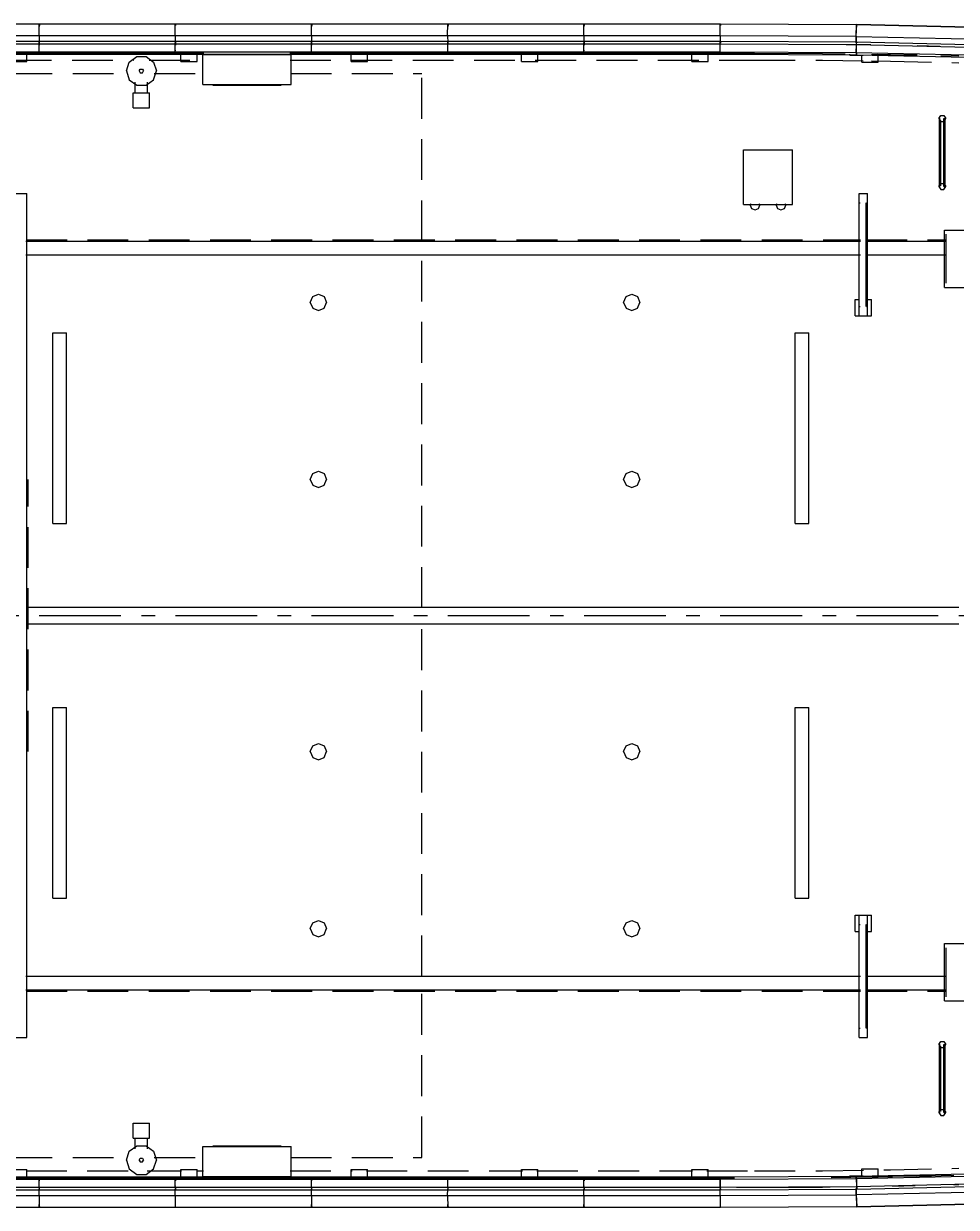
# Model space of a CAD drawing. Extents: x 5 to 836, y 5 to 589.
# Drawn here: x 268.9 to 337.3, y 268.5 to 355.5 of the extents above; entities that cross this region are included whole.
import ezdxf

# ---------------------------------------------------------------- set-up
doc = ezdxf.new("R2010")
doc.units = 0
doc.linetypes.add('CENTER', pattern=[10, 6, -1.5, 1, -1.5])
doc.linetypes.add('DASHED', pattern=[4.5, 3, -1.5])
for name, color, linetype in [('CENTRE', 4, 'CENTER'), ('DETAIL', 8, 'CONTINUOUS'), ('MARKING', 4, 'DASHED'), ('OUTLINE', 7, 'CONTINUOUS')]:
    doc.layers.add(name, color=color, linetype=linetype)

msp = doc.modelspace()

# ---------------------------------------------------------------- linework, layer by layer
at = {"layer": 'CENTRE'}
msp.add_line((30, 312), (480, 312), dxfattribs=at)
at = {"layer": 'DETAIL'}
for p, q in [((187.9, 355.47), (320.01, 355.47)), ((269.99, 354.6), (269.99, 355.47)), ((269.99, 355.47), (270, 355.27)), ((269.99, 354.6), (269.99, 355.47)), ((270, 355.33), (270.01, 355.47)), ((270.01, 355.47), (270.01, 355.33)), ((270.01, 355.47), (270.01, 355.33)), ((279.98, 354.6), (279.99, 355.47)), ((279.99, 354.6), (279.99, 355.47)), ((280.01, 355.47), (280.01, 355.33)), ((280.01, 355.47), (280.01, 355.33)), ((289.98, 354.6), (289.99, 355.47)), ((289.99, 355.47), (289.99, 355.27)), ((290.01, 355.47), (290.01, 355.33)), ((290.01, 355.33), (290.01, 355.47)), ((299.98, 354.6), (299.99, 355.47)), ((299.98, 354.6), (299.99, 355.47)), ((299.99, 355.47), (299.99, 355.27)), ((300.01, 355.47), (300.01, 355.33)), ((300.01, 355.33), (300.01, 355.47)), ((300.01, 355.47), (300.01, 355.33)), ((309.98, 354.6), (309.99, 355.47)), ((309.99, 355.47), (309.99, 355.27)), ((310.01, 355.47), (310.01, 355.33)), ((310.01, 355.33), (310.01, 355.47)), ((319.98, 354.6), (319.99, 355.47)), ((319.98, 354.6), (319.99, 355.46)), ((319.99, 355.46), (320.02, 355.47)), ((319.99, 355.46), (329.99, 355.41)), ((320.01, 355.47), (320.01, 355.33)), ((320.02, 355.47), (320.02, 355.34)), ((320.02, 355.47), (330.02, 355.42)), ((329.97, 354.53), (330.01, 355.4)), ((329.98, 354.55), (329.99, 355.41)), ((329.99, 355.41), (330.02, 355.42)), ((330.01, 355.4), (330.03, 355.43)), ((330.01, 355.4), (340.01, 355.18)), ((330.02, 355.42), (330.02, 355.35)), ((330.03, 355.36), (330.03, 355.43)), ((330.03, 355.43), (340.03, 355.2)), ((187.9, 354.6), (319.98, 354.6)), ((265.66, 353.99), (319.99, 353.99)), ((265.67, 354.18), (320, 354.18)), ((269.99, 354.6), (269.99, 354.07)), ((269.99, 354.6), (269.99, 354.07)), ((270, 354.18), (270, 354.04)), ((270, 353.99), (270, 354.18)), ((270, 354.04), (270, 354.18)), ((270, 353.41), (270, 353.99)), ((270, 353.99), (270, 353.88)), ((279.98, 354.6), (279.99, 354.07)), ((279.99, 354.6), (279.99, 354.07)), ((279.99, 353.99), (280, 354.18)), ((279.99, 353.41), (279.99, 353.99)), ((279.99, 353.99), (280, 353.88)), ((280, 354.18), (280, 354.04)), ((280, 354.04), (280, 354.18)), ((280, 354.18), (280, 354.04)), ((289.98, 354.6), (289.99, 354.07)), ((289.99, 353.99), (290, 354.18)), ((289.99, 353.99), (290, 354.18)), ((289.99, 353.41), (289.99, 353.99)), ((289.99, 353.99), (290, 353.88)), ((290, 354.18), (290, 354.04)), ((290, 354.18), (290, 354.04)), ((299.98, 354.6), (299.99, 354.07)), ((299.98, 354.6), (299.99, 354.07)), ((299.99, 353.99), (300, 354.18)), ((299.99, 353.99), (300, 354.18)), ((299.99, 353.41), (299.99, 353.99)), ((300, 354.18), (300, 354.04)), ((300, 354.04), (300, 354.18)), ((309.98, 354.6), (309.99, 354.07)), ((309.99, 353.99), (310, 354.18)), ((309.99, 353.41), (309.99, 353.99)), ((309.99, 353.99), (310, 353.88)), ((310, 354.18), (310, 354.04)), ((310, 354.04), (310, 354.18)), ((319.98, 354.6), (319.99, 354.07)), ((319.98, 354.6), (329.98, 354.55)), ((319.98, 354.6), (319.98, 354.06)), ((319.99, 353.99), (320, 354.18)), ((319.99, 353.99), (320.01, 354.18)), ((319.99, 353.41), (319.99, 353.99)), ((319.99, 353.99), (329.99, 353.94)), ((319.99, 353.4), (319.99, 353.99)), ((320, 354.18), (320.01, 354.04)), ((320.01, 354.18), (320.01, 354.04)), ((320.01, 354.18), (330.01, 354.13)), ((329.97, 354.53), (339.97, 354.31)), ((329.97, 354.07), (329.97, 354.53)), ((329.98, 354.55), (329.98, 354.08)), ((329.98, 353.35), (330, 353.93)), ((329.99, 353.94), (330.01, 354.13)), ((329.99, 353.35), (329.99, 353.94)), ((330, 353.93), (330.01, 354.13)), ((330, 353.93), (340, 353.71)), ((330.01, 354.13), (330.01, 354.06)), ((330.01, 354.06), (330.01, 354.13)), ((330.01, 354.13), (340.01, 353.91)), ((267.9, 353.3), (282.08, 353.3)), ((267.9, 353.22), (320, 353.22)), ((267.97, 353.41), (319.99, 353.41)), ((269.1, 352.7), (269.1, 353.3)), ((270, 353.41), (270, 353.52)), ((270, 353.43), (270, 353.22)), ((270, 353.41), (270, 353.22)), ((270, 353.22), (270, 353.29)), ((276.61, 352.65), (277.16, 353.05)), ((277.16, 353.05), (277.84, 353.05)), ((277.84, 353.05), (278.39, 352.65)), ((278.5, 353.25), (278.5, 353.31)), ((278.5, 353.25), (280.45, 353.25)), ((279.99, 353.41), (280, 353.52)), ((279.99, 353.41), (280, 353.22)), ((280, 353.43), (280, 353.22)), ((280, 353.22), (280, 353.29)), ((280, 353.22), (280, 353.29)), ((280.4, 352.7), (280.4, 353.3)), ((281.5, 353.25), (282.06, 353.25)), ((281.6, 352.7), (281.6, 353.3)), ((282, 353.2), (288.5, 353.2)), ((282, 351), (282, 353.2)), ((288.4, 353.3), (322.5, 353.3)), ((288.5, 351), (288.5, 353.2)), ((289.99, 353.41), (290, 353.52)), ((289.99, 353.41), (290, 353.22)), ((289.99, 353.41), (290, 353.22)), ((290, 353.22), (290, 353.29)), ((290, 353.22), (290, 353.29)), ((292.9, 352.7), (292.9, 353.3)), ((294.1, 352.7), (294.1, 353.3)), ((295.5, 353.25), (295.5, 353.31)), ((295.5, 353.25), (301.5, 353.25)), ((299.99, 353.41), (300, 353.22)), ((299.99, 353.41), (300, 353.22)), ((300, 353.43), (300, 353.22)), ((300, 353.22), (300, 353.29)), ((301.5, 353.25), (301.5, 353.31)), ((305.4, 352.7), (305.4, 353.3)), ((306.6, 352.7), (306.6, 353.3)), ((309.99, 353.41), (310, 353.52)), ((309.99, 353.41), (310, 353.22)), ((310, 353.43), (310, 353.22)), ((310, 353.22), (310, 353.29)), ((312.5, 353.25), (312.5, 353.31)), ((312.5, 353.25), (317.94, 353.25)), ((317.9, 352.7), (317.9, 353.3)), ((319.1, 352.7), (319.1, 353.3)), ((319.99, 353.41), (319.99, 353.52)), ((319.99, 353.41), (320, 353.22)), ((319.99, 353.4), (329.99, 353.35)), ((319.99, 353.4), (320, 353.23)), ((320, 353.22), (320, 353.29)), ((320, 353.23), (320, 353.29)), ((320, 353.23), (330, 353.18)), ((322.5, 353.3), (327.5, 353.28)), ((327.5, 353.28), (329.17, 353.26)), ((329.5, 353.16), (329.5, 353.22)), ((329.5, 353.16), (330.48, 353.16)), ((329.98, 353.35), (339.98, 353.13)), ((329.98, 353.35), (329.99, 353.18)), ((329.99, 353.35), (330, 353.18)), ((329.99, 353.18), (330, 353.32)), ((329.99, 353.18), (339.99, 352.96)), ((330, 353.18), (330, 353.31)), ((330.4, 352.64), (330.4, 353.17)), ((331.52, 353.16), (334.45, 353.16)), ((331.53, 353.22), (332.5, 353.21)), ((331.6, 352.64), (331.6, 353.17)), ((332.5, 353.21), (334.44, 353.17)), ((336.18, 353.13), (337.5, 353.1)), ((267.9, 352.7), (269.1, 352.7)), ((276.4, 352), (276.61, 352.65)), ((277.34, 352), (277.42, 352.14)), ((277.42, 352.14), (277.58, 352.14)), ((277.58, 352.14), (277.66, 352)), ((278.39, 352.65), (278.6, 352)), ((280.4, 352.7), (281.6, 352.7)), ((292.9, 352.7), (294.1, 352.7)), ((305.4, 352.7), (306.6, 352.7)), ((317.9, 352.7), (319.1, 352.7)), ((330.4, 352.64), (331.6, 352.64)), ((276.4, 352), (276.61, 351.35)), ((276.61, 351.35), (277.16, 350.95)), ((277.34, 352), (277.42, 351.86)), ((277.42, 351.86), (277.58, 351.86)), ((277.58, 351.86), (277.66, 352)), ((277.84, 350.95), (278.39, 351.35)), ((278.39, 351.35), (278.6, 352)), ((276.9, 350.4), (278.1, 350.4)), ((277.16, 350.95), (277.84, 350.95)), ((282, 351), (288.5, 351)), ((276.9, 349.3), (278.1, 349.3)), ((336.05, 348.5), (336.18, 348.72)), ((336.18, 348.72), (336.42, 348.72)), ((336.42, 348.72), (336.55, 348.5)), ((336.05, 348.5), (336.18, 348.28)), ((336.1, 348.5), (336.15, 348.5)), ((336.1, 343.5), (336.1, 348.5)), ((336.18, 348.28), (336.42, 348.28)), ((336.2, 343.57), (336.2, 348.36)), ((336.4, 348.5), (336.5, 348.5)), ((336.4, 343.5), (336.4, 348.5)), ((336.42, 348.28), (336.55, 348.5)), ((336.5, 343.5), (336.5, 348.5)), ((321.7, 346.2), (325.3, 346.2)), ((321.7, 342.2), (321.7, 346.2)), ((325.3, 342.2), (325.3, 346.2)), ((336.05, 343.5), (336.18, 343.72)), ((336.05, 343.5), (336.18, 343.28)), ((336.1, 343.5), (336.15, 343.5)), ((336.18, 343.72), (336.42, 343.72)), ((336.4, 343.5), (336.5, 343.5)), ((336.42, 343.72), (336.55, 343.5)), ((336.42, 343.28), (336.55, 343.5)), ((268.3, 343), (269.1, 343)), ((269.1, 281), (269.1, 343)), ((330.2, 343), (330.8, 343)), ((330.2, 334), (330.2, 343)), ((330.8, 334), (330.8, 343)), ((336.18, 343.28), (336.42, 343.28)), ((321.7, 342.2), (325.3, 342.2)), ((330.2, 342.3), (330.27, 342.3)), ((330.7, 334.7), (330.7, 342.3)), ((330.73, 342.3), (330.8, 342.3)), ((336.46, 340.3), (338.94, 340.3)), ((336.46, 336.1), (336.46, 340.3)), ((269.02, 339.5), (330.3, 339.5)), ((330.71, 339.5), (336.59, 339.5)), ((269.02, 338.5), (330.3, 338.5)), ((330.71, 338.5), (336.59, 338.5)), ((290.08, 335.42), (290.5, 335.6)), ((290.5, 335.6), (290.92, 335.42)), ((313.08, 335.42), (313.5, 335.6)), ((313.5, 335.6), (313.92, 335.42)), ((336.46, 336.1), (338.94, 336.1)), ((289.9, 335), (290.08, 335.42)), ((289.9, 335), (290.08, 334.58)), ((290.92, 335.42), (291.1, 335)), ((290.92, 334.58), (291.1, 335)), ((312.9, 335), (313.08, 335.42)), ((312.9, 335), (313.08, 334.58)), ((313.92, 335.42), (314.1, 335)), ((313.92, 334.58), (314.1, 335)), ((329.9, 335.2), (330.23, 335.2)), ((329.9, 334), (329.9, 335.2)), ((330.7, 335.2), (331.1, 335.2)), ((331.1, 334), (331.1, 335.2)), ((290.08, 334.58), (290.5, 334.4)), ((290.5, 334.4), (290.92, 334.58)), ((313.08, 334.58), (313.5, 334.4)), ((313.5, 334.4), (313.92, 334.58)), ((329.9, 334), (331.1, 334)), ((330.2, 334.7), (330.27, 334.7)), ((330.73, 334.7), (330.8, 334.7)), ((271, 332.75), (272, 332.75)), ((271, 318.75), (271, 332.75)), ((272, 318.75), (272, 332.75)), ((325.5, 332.75), (326.5, 332.75)), ((325.5, 318.75), (325.5, 332.75)), ((326.5, 318.75), (326.5, 332.75)), ((290.08, 322.42), (290.5, 322.6)), ((290.5, 322.6), (290.92, 322.42)), ((313.08, 322.42), (313.5, 322.6)), ((313.5, 322.6), (313.92, 322.42)), ((289.9, 322), (290.08, 322.42)), ((289.9, 322), (290.08, 321.58)), ((290.92, 322.42), (291.1, 322)), ((290.92, 321.58), (291.1, 322)), ((312.9, 322), (313.08, 322.42)), ((312.9, 322), (313.08, 321.58)), ((313.92, 322.42), (314.1, 322)), ((313.92, 321.58), (314.1, 322)), ((290.08, 321.58), (290.5, 321.4)), ((290.5, 321.4), (290.92, 321.58)), ((313.08, 321.58), (313.5, 321.4)), ((313.5, 321.4), (313.92, 321.58)), ((271, 318.75), (272, 318.75)), ((325.5, 318.75), (326.5, 318.75)), ((269.05, 312.6), (337.5, 312.6)), ((269.05, 311.4), (337.5, 311.4)), ((271, 291.25), (271, 305.25)), ((271, 305.25), (272, 305.25)), ((272, 291.25), (272, 305.25)), ((325.5, 291.25), (325.5, 305.25)), ((325.5, 305.25), (326.5, 305.25)), ((326.5, 291.25), (326.5, 305.25)), ((290.08, 302.42), (290.5, 302.6)), ((290.5, 302.6), (290.92, 302.42)), ((313.08, 302.42), (313.5, 302.6)), ((313.5, 302.6), (313.92, 302.42)), ((289.9, 302), (290.08, 302.42)), ((289.9, 302), (290.08, 301.58)), ((290.92, 302.42), (291.1, 302)), ((290.92, 301.58), (291.1, 302)), ((312.9, 302), (313.08, 302.42)), ((312.9, 302), (313.08, 301.58)), ((313.92, 302.42), (314.1, 302)), ((313.92, 301.58), (314.1, 302)), ((290.08, 301.58), (290.5, 301.4)), ((290.5, 301.4), (290.92, 301.58)), ((313.08, 301.58), (313.5, 301.4)), ((313.5, 301.4), (313.92, 301.58)), ((271, 291.25), (272, 291.25)), ((325.5, 291.25), (326.5, 291.25)), ((290.08, 289.42), (290.5, 289.6)), ((290.5, 289.6), (290.92, 289.42)), ((313.08, 289.42), (313.5, 289.6)), ((313.5, 289.6), (313.92, 289.42)), ((329.9, 288.8), (329.9, 290)), ((329.9, 290), (331.1, 290)), ((330.2, 281), (330.2, 290)), ((330.8, 281), (330.8, 290)), ((331.1, 288.8), (331.1, 290)), ((289.9, 289), (290.08, 289.42)), ((289.9, 289), (290.08, 288.58)), ((290.92, 289.42), (291.1, 289)), ((290.92, 288.58), (291.1, 289)), ((312.9, 289), (313.08, 289.42)), ((312.9, 289), (313.08, 288.58)), ((313.92, 289.42), (314.1, 289)), ((313.92, 288.58), (314.1, 289)), ((329.9, 288.8), (330.23, 288.8)), ((330.2, 289.3), (330.27, 289.3)), ((330.7, 281.7), (330.7, 289.3)), ((330.7, 288.8), (331.1, 288.8)), ((330.73, 289.3), (330.8, 289.3)), ((290.08, 288.58), (290.5, 288.4)), ((290.5, 288.4), (290.92, 288.58)), ((313.08, 288.58), (313.5, 288.4)), ((313.5, 288.4), (313.92, 288.58)), ((336.46, 283.7), (336.46, 287.9)), ((336.46, 287.9), (338.94, 287.9)), ((269.02, 285.5), (330.3, 285.5)), ((330.71, 285.5), (336.59, 285.5)), ((269.02, 284.5), (330.3, 284.5)), ((330.71, 284.5), (336.59, 284.5)), ((336.46, 283.7), (338.94, 283.7)), ((330.2, 281.7), (330.27, 281.7)), ((330.73, 281.7), (330.8, 281.7)), ((268.3, 281), (269.1, 281)), ((330.2, 281), (330.8, 281)), ((336.05, 280.5), (336.18, 280.72)), ((336.05, 280.5), (336.18, 280.28)), ((336.1, 275.5), (336.1, 280.5)), ((336.1, 280.5), (336.15, 280.5)), ((336.18, 280.72), (336.42, 280.72)), ((336.18, 280.28), (336.42, 280.28)), ((336.2, 275.57), (336.2, 280.36)), ((336.4, 275.5), (336.4, 280.5)), ((336.4, 280.5), (336.5, 280.5)), ((336.42, 280.72), (336.55, 280.5)), ((336.42, 280.28), (336.55, 280.5)), ((336.5, 275.5), (336.5, 280.5)), ((336.05, 275.5), (336.18, 275.72)), ((336.18, 275.72), (336.42, 275.72)), ((336.42, 275.72), (336.55, 275.5)), ((336.05, 275.5), (336.18, 275.28)), ((336.1, 275.5), (336.15, 275.5)), ((336.18, 275.28), (336.42, 275.28)), ((336.4, 275.5), (336.5, 275.5)), ((336.42, 275.28), (336.55, 275.5)), ((276.9, 274.7), (278.1, 274.7)), ((276.61, 272.65), (277.16, 273.05)), ((276.9, 273.6), (278.1, 273.6)), ((277.16, 273.05), (277.84, 273.05)), ((277.84, 273.05), (278.39, 272.65)), ((282, 270.8), (282, 273)), ((282, 273), (288.5, 273)), ((288.5, 270.8), (288.5, 273)), ((276.4, 272), (276.61, 272.65)), ((277.34, 272), (277.42, 272.14)), ((277.42, 272.14), (277.58, 272.14)), ((277.58, 272.14), (277.66, 272)), ((278.39, 272.65), (278.6, 272)), ((267.9, 271.3), (269.1, 271.3)), ((269.1, 270.7), (269.1, 271.3)), ((276.4, 272), (276.61, 271.35)), ((276.61, 271.35), (277.16, 270.95)), ((277.34, 272), (277.42, 271.86)), ((277.42, 271.86), (277.58, 271.86)), ((277.58, 271.86), (277.66, 272)), ((277.84, 270.95), (278.39, 271.35)), ((278.39, 271.35), (278.6, 272)), ((280.4, 271.3), (281.6, 271.3)), ((280.4, 270.7), (280.4, 271.3)), ((281.6, 270.7), (281.6, 271.3)), ((292.9, 271.3), (294.1, 271.3)), ((292.9, 270.7), (292.9, 271.3)), ((294.1, 270.7), (294.1, 271.3)), ((305.4, 271.3), (306.6, 271.3)), ((305.4, 270.7), (305.4, 271.3)), ((306.6, 270.7), (306.6, 271.3)), ((317.9, 271.3), (319.1, 271.3)), ((317.9, 270.7), (317.9, 271.3)), ((319.1, 270.7), (319.1, 271.3)), ((330.4, 270.76), (330.4, 271.36)), ((330.4, 271.36), (331.6, 271.36)), ((331.6, 270.76), (331.6, 271.36)), ((267.9, 270.78), (320, 270.78)), ((267.9, 270.7), (321.04, 270.7)), ((267.97, 270.59), (319.99, 270.59)), ((270, 270.78), (270, 270.64)), ((270, 270.59), (270, 270.78)), ((270, 270.64), (270, 270.78)), ((270, 270.01), (270, 270.59)), ((270, 270.59), (270, 270.48)), ((277.16, 270.95), (277.84, 270.95)), ((278.5, 270.63), (278.5, 270.75)), ((278.5, 270.75), (280.45, 270.75)), ((279.99, 270.59), (280, 270.78)), ((279.99, 270.01), (279.99, 270.59)), ((279.99, 270.59), (280, 270.48)), ((280, 270.78), (280, 270.64)), ((280, 270.64), (280, 270.78)), ((280, 270.78), (280, 270.64)), ((281.5, 270.75), (284.5, 270.75)), ((282, 270.8), (288.5, 270.8)), ((284.5, 270.63), (284.5, 270.75)), ((289.99, 270.59), (290, 270.78)), ((289.99, 270.59), (290, 270.78)), ((289.99, 270.01), (289.99, 270.59)), ((289.99, 270.59), (290, 270.48)), ((290, 270.78), (290, 270.64)), ((290, 270.78), (290, 270.64)), ((295.5, 270.63), (295.5, 270.75)), ((295.5, 270.75), (301.5, 270.75)), ((299.99, 270.59), (300, 270.78)), ((299.99, 270.59), (300, 270.78)), ((299.99, 270.01), (299.99, 270.59)), ((300, 270.78), (300, 270.64)), ((300, 270.64), (300, 270.78)), ((301.5, 270.63), (301.5, 270.75)), ((309.99, 270.59), (310, 270.78)), ((309.99, 270.01), (309.99, 270.59)), ((309.99, 270.59), (310, 270.48)), ((310, 270.78), (310, 270.64)), ((310, 270.64), (310, 270.78)), ((312.5, 270.63), (312.5, 270.75)), ((312.5, 270.75), (317.94, 270.75)), ((319.99, 270.59), (320, 270.78)), ((319.99, 270.6), (320, 270.77)), ((319.99, 270.6), (329.99, 270.65)), ((319.99, 270.6), (319.99, 270.01)), ((319.99, 270.01), (319.99, 270.59)), ((319.99, 270.59), (319.99, 270.48)), ((320, 270.77), (330, 270.82)), ((320, 270.78), (320.01, 270.64)), ((320, 270.77), (320, 270.64)), ((328.13, 270.73), (330.49, 270.76)), ((329.5, 270.78), (329.5, 270.84)), ((329.5, 270.84), (330.48, 270.84)), ((329.98, 270.65), (339.98, 270.87)), ((329.98, 270.65), (329.99, 270.82)), ((329.98, 270.65), (330, 270.07)), ((329.99, 270.82), (339.99, 271.04)), ((329.99, 270.65), (330, 270.82)), ((329.99, 270.82), (330, 270.75)), ((329.99, 270.65), (329.99, 270.06)), ((330, 270.82), (330, 270.76)), ((330.4, 270.76), (331.6, 270.76)), ((331.52, 270.84), (335.5, 270.84)), ((331.53, 270.78), (332.5, 270.79)), ((332.5, 270.79), (332.64, 270.79)), ((334.38, 270.83), (337.15, 270.89)), ((265.95, 269.82), (320, 269.82)), ((266.01, 270.01), (319.99, 270.01)), ((269.99, 269.4), (269.99, 269.87)), ((269.99, 269.4), (269.99, 269.87)), ((270, 270.01), (270, 270.12)), ((270, 270.03), (270, 269.82)), ((270, 270.01), (270, 269.82)), ((270, 269.82), (270, 269.89)), ((279.98, 269.4), (279.99, 269.87)), ((279.99, 270.01), (280, 270.12)), ((279.99, 270.01), (280, 269.82)), ((279.99, 269.4), (279.99, 269.87)), ((280, 270.03), (280, 269.82)), ((280, 269.82), (280, 269.89)), ((280, 269.82), (280, 269.89)), ((289.98, 269.4), (289.99, 269.87)), ((289.99, 270.01), (290, 270.12)), ((289.99, 270.01), (290, 269.82)), ((289.99, 270.01), (290, 269.82)), ((290, 269.82), (290, 269.89)), ((290, 269.82), (290, 269.89)), ((299.98, 269.4), (299.99, 269.87)), ((299.98, 269.4), (299.99, 269.87)), ((299.99, 270.01), (300, 269.82)), ((299.99, 270.01), (300, 269.82)), ((300, 270.03), (300, 269.82)), ((300, 269.82), (300, 269.89)), ((309.98, 269.4), (309.99, 269.87)), ((309.99, 270.01), (310, 270.12)), ((309.99, 270.01), (310, 269.82)), ((310, 270.03), (310, 269.82)), ((310, 269.82), (310, 269.89)), ((319.98, 269.4), (319.98, 269.87)), ((319.98, 269.4), (319.98, 269.87)), ((319.99, 270.01), (329.99, 270.06)), ((319.99, 270.01), (320, 269.82)), ((319.99, 270.01), (320.01, 269.82)), ((320, 269.82), (320, 269.89)), ((320.01, 269.82), (320.01, 269.89)), ((320.01, 269.82), (330.01, 269.87)), ((329.97, 269.87), (329.97, 269.47)), ((329.97, 269.47), (339.97, 269.69)), ((329.98, 269.45), (329.98, 269.92)), ((329.99, 270.06), (330.01, 269.87)), ((330, 270.07), (340, 270.29)), ((330, 270.07), (330.01, 269.87)), ((330.01, 269.87), (340.01, 270.09)), ((330.01, 269.87), (330.01, 270.01)), ((330.01, 270.01), (330.01, 269.87)), ((265.93, 269.4), (319.98, 269.4)), ((269.99, 269.4), (269.99, 268.53)), ((269.99, 269.4), (269.99, 268.53)), ((269.99, 268.53), (270, 268.73)), ((279.98, 269.4), (279.99, 268.53)), ((279.99, 269.4), (279.99, 268.53)), ((289.98, 269.4), (289.99, 268.53)), ((289.99, 268.53), (289.99, 268.73)), ((299.98, 269.4), (299.99, 268.53)), ((299.98, 269.4), (299.99, 268.53)), ((299.99, 268.53), (299.99, 268.73)), ((309.98, 269.4), (309.99, 268.53)), ((309.99, 268.53), (309.99, 268.73)), ((319.98, 269.4), (329.98, 269.45)), ((319.98, 269.4), (319.99, 268.53)), ((319.98, 269.4), (319.99, 268.54)), ((329.97, 269.47), (330.01, 268.6)), ((329.98, 269.45), (329.99, 268.59)), ((330.01, 268.6), (340.01, 268.82)), ((330.02, 268.58), (330.02, 268.71)), ((330.03, 268.57), (340.03, 268.8)), ((330.03, 268.71), (330.03, 268.57)), ((187.9, 268.53), (320.01, 268.53)), ((270.01, 268.53), (270.01, 268.6)), ((270.01, 268.6), (270.01, 268.53)), ((270.01, 268.53), (270.01, 268.6)), ((280.01, 268.53), (280.01, 268.6)), ((280.01, 268.53), (280.01, 268.6)), ((290.01, 268.53), (290.01, 268.6)), ((290.01, 268.6), (290.01, 268.53)), ((300.01, 268.53), (300.01, 268.6)), ((300.01, 268.6), (300.01, 268.53)), ((300.01, 268.53), (300.01, 268.6)), ((310.01, 268.53), (310.01, 268.6)), ((310.01, 268.6), (310.01, 268.53)), ((319.99, 268.54), (329.99, 268.59)), ((319.99, 268.54), (320.02, 268.53)), ((320.01, 268.53), (320.01, 268.6)), ((320.02, 268.53), (320.02, 268.6)), ((320.02, 268.53), (330.02, 268.58)), ((329.99, 268.59), (330.02, 268.58)), ((330.01, 268.6), (330.03, 268.57))]:
    msp.add_line(p, q, dxfattribs=at)
at = {"layer": 'MARKING'}
for p, q in [((267.91, 352.8), (276.94, 352.8)), ((278.06, 352.8), (282.05, 352.8)), ((288.42, 352.8), (322.5, 352.8)), ((322.5, 352.8), (327.5, 352.78)), ((327.5, 352.78), (330.49, 352.74)), ((331.11, 352.73), (332.5, 352.71)), ((332.5, 352.71), (337.5, 352.6)), ((267.96, 351.8), (276.56, 351.8)), ((278.45, 351.8), (282.08, 351.8)), ((288.45, 351.8), (298.1, 351.8)), ((298.1, 339.49), (298.1, 351.8)), ((269.04, 339.6), (330.29, 339.6)), ((330.71, 339.6), (336.59, 339.6)), ((298.1, 312.56), (298.1, 338.58)), ((269.2, 302), (269.2, 322)), ((298.1, 285.49), (298.1, 311.51)), ((269.04, 284.4), (330.29, 284.4)), ((298.1, 272.2), (298.1, 284.58)), ((330.71, 284.4), (336.59, 284.4)), ((267.96, 272.2), (276.56, 272.2)), ((278.45, 272.2), (282.08, 272.2)), ((288.45, 272.2), (298.1, 272.2)), ((327.5, 271.22), (332.5, 271.29)), ((332.5, 271.29), (337.5, 271.4)), ((269.03, 271.2), (277.08, 271.2)), ((277.92, 271.2), (280.44, 271.2)), ((281.56, 271.2), (282.05, 271.2)), ((288.42, 271.2), (292.97, 271.2)), ((294.02, 271.2), (305.49, 271.2)), ((306.54, 271.2), (317.95, 271.2)), ((319, 271.2), (322.5, 271.2)), ((322.5, 271.2), (327.5, 271.22))]:
    msp.add_line(p, q, dxfattribs=at)
at = {"layer": 'OUTLINE'}
for p, q in [((329.24, 353.95), (331.04, 353.93)), ((334.44, 353.87), (336.11, 353.83)), ((267.92, 353.3), (282.08, 353.3)), ((288.4, 353.3), (322.5, 353.3)), ((322.5, 353.3), (327.5, 353.28)), ((327.5, 353.28), (329.17, 353.26)), ((331.11, 353.23), (332.5, 353.21)), ((332.5, 353.21), (334.44, 353.17)), ((336.18, 353.13), (337.5, 353.1)), ((276.9, 349.3), (276.9, 350.4)), ((277.05, 350.4), (277.05, 351.17)), ((277.95, 350.4), (277.95, 351.17)), ((278.1, 349.3), (278.1, 350.4)), ((282.75, 350.95), (287.75, 350.95)), ((322.2, 342.15), (322.25, 342.27)), ((322.2, 342.15), (322.3, 341.9)), ((322.3, 341.9), (322.55, 341.8)), ((322.55, 341.8), (322.8, 341.9)), ((322.8, 341.9), (322.9, 342.15)), ((322.85, 342.27), (322.9, 342.15)), ((324.1, 342.15), (324.15, 342.27)), ((324.1, 342.15), (324.2, 341.9)), ((324.2, 341.9), (324.45, 341.8)), ((324.45, 341.8), (324.7, 341.9)), ((324.7, 341.9), (324.8, 342.15)), ((324.75, 342.27), (324.8, 342.15)), ((336.59, 336.4), (336.59, 340)), ((336.59, 284), (336.59, 287.6)), ((276.9, 273.6), (276.9, 274.7)), ((278.1, 273.6), (278.1, 274.7)), ((277.05, 272.83), (277.05, 273.6)), ((277.95, 272.83), (277.95, 273.6)), ((282.75, 273.05), (287.75, 273.05)), ((267.92, 270.7), (321.04, 270.7)), ((328.13, 270.73), (332.5, 270.79)), ((332.5, 270.79), (332.64, 270.79)), ((334.38, 270.83), (337.15, 270.89)), ((321.18, 270), (322.5, 270)), ((322.5, 270), (327.5, 270.02)), ((327.5, 270.02), (328.06, 270.03)), ((332.64, 270.09), (334.31, 270.13)), ((337.15, 270.19), (337.5, 270.2))]:
    msp.add_line(p, q, dxfattribs=at)

doc.saveas('drawing.dxf')
